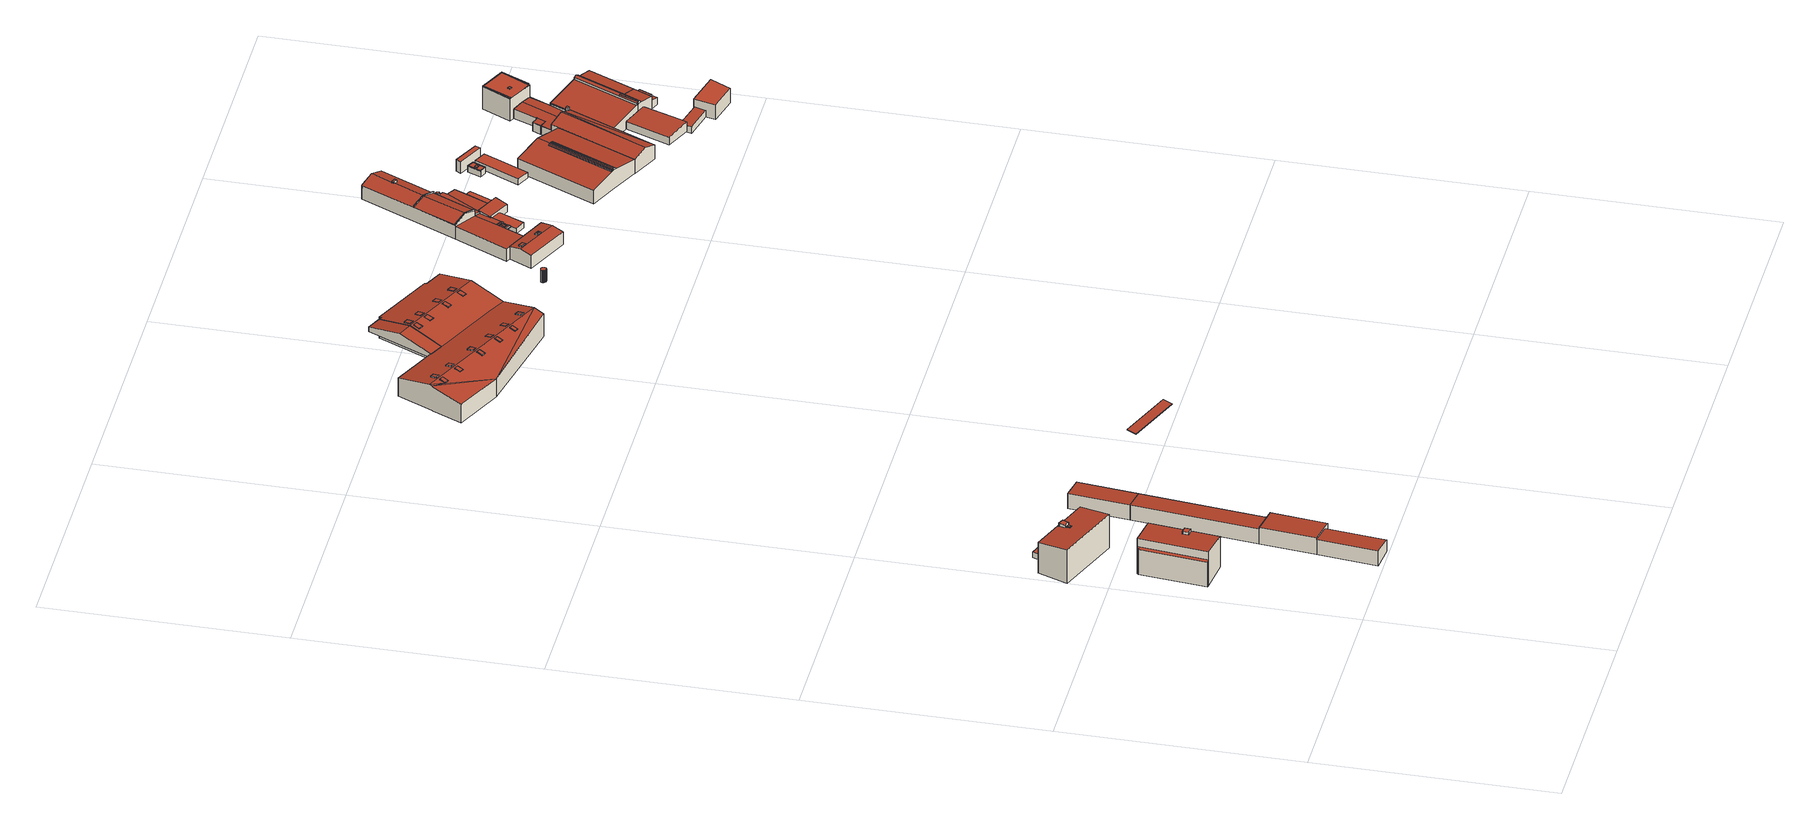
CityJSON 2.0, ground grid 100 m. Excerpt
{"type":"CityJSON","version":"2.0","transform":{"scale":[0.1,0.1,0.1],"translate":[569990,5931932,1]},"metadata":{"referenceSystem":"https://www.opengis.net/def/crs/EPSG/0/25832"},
"CityObjects":{
"building1":{"type":"Building","attributes":{"Grundfläche 2D":"427.798019","Grundhöhe NN":"2.061"},"children":["building1-1","building1-2"],"geometry":[{"type":"Solid","lod":"3","boundaries":[[[[0,1,2,3]],[[4,5,6,7,8,9]],[[3,8,10,11,0]],[[1,0,11,12]],[[2,1,12,13]],[[8,3,2,13,14,9]],[[4,9,14,15]],[[5,4,15,16]],[[6,5,16,17]],[[7,6,17,18]],[[8,7,18,10]],[[17,16,15,14,13,12,11,10,18]]]],"semantics":{"surfaces":[{"type":"RoofSurface"},{"type":"WallSurface"},{"type":"GroundSurface"}],"values":[[0,0,1,1,1,1,1,1,1,1,1,2]]}}]},
"building1-1":{"type":"BuildingInstallation","parents":["building1"],"geometry":[{"type":"MultiSurface","lod":"3","boundaries":[[[19,20,21,22]],[[22,21,23,24]],[[22,24,25,19]],[[25,26,20,19]],[[26,23,21,20]]],"semantics":{"surfaces":[{"type":"RoofSurface"},{"type":"WallSurface"}],"values":[0,1,1,1,1]}}]},
"building1-2":{"type":"BuildingInstallation","parents":["building1"],"geometry":[{"type":"MultiSurface","lod":"3","boundaries":[[[27,28,29,30]],[[31,32,29,28]],[[32,33,30,29]],[[33,34,27,30]],[[34,31,28,27]],[[31,34,33,32]]],"semantics":{"surfaces":[{"type":"RoofSurface"},{"type":"WallSurface"},{"type":"OuterCeilingSurface"}],"values":[0,1,1,1,1,2]}}]},
"building2":{"type":"Building","attributes":{"Grundfläche 2D":"387.963519","Grundhöhe NN":"2.011"},"children":["building2-1","building2-2"],"geometry":[{"type":"Solid","lod":"3","boundaries":[[[[35,36,37,38]],[[35,38,39,40]],[[36,35,40,41]],[[37,36,41,42]],[[38,37,42,39]],[[40,39,42,41]]]],"semantics":{"surfaces":[{"type":"RoofSurface"},{"type":"WallSurface"},{"type":"GroundSurface"}],"values":[[0,1,1,1,1,2]]}}]},
"building2-1":{"type":"BuildingInstallation","parents":["building2"],"geometry":[{"type":"MultiSurface","lod":"3","boundaries":[[[43,44,45,46,47]],[[43,47,48,49]],[[44,43,49,50]],[[50,51,45,44]],[[51,52,48,47,46,45]]],"semantics":{"surfaces":[{"type":"RoofSurface"},{"type":"WallSurface"}],"values":[0,1,1,1,1]}}]},
"building2-2":{"type":"BuildingInstallation","parents":["building2"],"geometry":[{"type":"MultiSurface","lod":"3","boundaries":[[[53,54,55,56]],[[54,57,58,55]],[[59,53,56,60]],[[57,59,60,58]],[[57,54,53,59]],[[56,55,61,62]],[[60,56,62,63]],[[58,60,63,64]],[[55,58,64,61]]],"semantics":{"surfaces":[{"type":"RoofSurface"},{"type":"WallSurface"}],"values":[0,0,0,0,0,1,1,1,1]}}]},
"building3":{"type":"Building","attributes":{"Grundfläche 2D":"42.479995","Grundhöhe NN":"1.958"},"geometry":[{"type":"Solid","lod":"3","boundaries":[[[[65,66,67,68]],[[69,70,68,67]],[[70,71,65,68]],[[71,72,66,65]],[[72,69,67,66]],[[72,71,70,69]]]],"semantics":{"surfaces":[{"type":"RoofSurface"},{"type":"WallSurface"},{"type":"GroundSurface"}],"values":[[0,1,1,1,1,2]]}}]},
"building4":{"type":"Building","attributes":{"Grundfläche 2D":"4.697096","Grundhöhe NN":"2.108"},"geometry":[{"type":"Solid","lod":"3","boundaries":[[[[73,74,75,76]],[[77,74,73,78]],[[76,75,79,80]],[[81,78,73,76,80,82]],[[77,78,81,83]],[[79,75,74,77,83]],[[82,80,79,83,81]]]],"semantics":{"surfaces":[{"type":"RoofSurface"},{"type":"WallSurface"},{"type":"GroundSurface"}],"values":[[0,0,1,1,1,1,2]]}}]},
"building5":{"type":"Building","attributes":{"Grundfläche 2D":"1.271509","Grundhöhe NN":"2.105"},"geometry":[{"type":"Solid","lod":"3","boundaries":[[[[84,85,86,87]],[[88,84,87,89]],[[90,88,89,91]],[[92,91,93]],[[90,91,92]],[[94,95,93,91,89,87,86,96,97]],[[92,93,95,98]],[[99,100,85,84,88,90,92,98,101]],[[86,85,100,96]],[[101,98,95,94,97,96,100,99]]]],"semantics":{"surfaces":[{"type":"RoofSurface"},{"type":"WallSurface"},{"type":"GroundSurface"}],"values":[[0,0,0,0,0,1,1,1,1,2]]}}]},
"building6":{"type":"Building","attributes":{"Grundfläche 2D":"43.449686","Grundhöhe NN":"1.939"},"geometry":[{"type":"Solid","lod":"3","boundaries":[[[[102,103,104,105]],[[106,107,105,104]],[[107,108,102,105]],[[108,109,103,102]],[[109,106,104,103]],[[109,108,107,106]]]],"semantics":{"surfaces":[{"type":"RoofSurface"},{"type":"WallSurface"},{"type":"GroundSurface"}],"values":[[0,1,1,1,1,2]]}}]},
"building7":{"type":"Building","attributes":{"Grundfläche 2D":"4.556927","Grundhöhe NN":"1.975"},"geometry":[{"type":"Solid","lod":"3","boundaries":[[[[110,111,112,113]],[[114,110,113,115]],[[115,113,112,116,117]],[[114,115,117,118]],[[119,111,110,114,118,120]],[[112,111,119,116]],[[118,117,116,119,120]]]],"semantics":{"surfaces":[{"type":"RoofSurface"},{"type":"WallSurface"},{"type":"GroundSurface"}],"values":[[0,0,1,1,1,1,2]]}}]},
"building8":{"type":"Building","attributes":{"Grundfläche 2D":"1134.747623","Grundhöhe NN":"2.013"},"geometry":[{"type":"Solid","lod":"3","boundaries":[[[[121,122,123,124]],[[125,126,127,128]],[[129,130,131,132]],[[133,122,121,127,126,134]],[[123,122,133,135]],[[129,124,123,135,136,130]],[[121,124,129,137,138,127]],[[128,127,138,139]],[[125,128,139,140]],[[126,125,140,134]],[[132,131,141,142]],[[129,132,142,137]],[[131,130,136,141]],[[137,142,141,136,135,133,134,140,139,138]]]],"semantics":{"surfaces":[{"type":"RoofSurface"},{"type":"WallSurface"},{"type":"GroundSurface"}],"values":[[0,0,0,1,1,1,1,1,1,1,1,1,1,2]]}}]},
"building9":{"type":"Building","attributes":{"Grundfläche 2D":"264.968715","Grundhöhe NN":"2.014"},"geometry":[{"type":"Solid","lod":"3","boundaries":[[[[132,131,143,144]],[[131,132,142,141]],[[143,131,141,145]],[[144,143,145,146]],[[132,144,146,142]],[[141,142,146,145]]]],"semantics":{"surfaces":[{"type":"RoofSurface"},{"type":"WallSurface"},{"type":"GroundSurface"}],"values":[[0,1,1,1,1,2]]}}]},
"building10":{"type":"Building","attributes":{"Grundfläche 2D":"106.942324","Grundhöhe NN":"6.684"},"geometry":[{"type":"Solid","lod":"3","boundaries":[[[[147,148,149,150]],[[151,152,150,149]],[[152,153,147,150]],[[153,154,148,147]],[[154,151,149,148]],[[154,153,152,151]]]],"semantics":{"surfaces":[{"type":"RoofSurface"},{"type":"WallSurface"},{"type":"GroundSurface"}],"values":[[0,1,1,1,1,2]]}}]},
"building11":{"type":"Building","attributes":{"Grundfläche 2D":"2975.779134","Grundhöhe NN":"4.356"},"children":["building11-1","building11-2","building11-3","building11-4","building11-5","building11-6","building11-7","building11-8","building11-9","building11-10","building11-11","building11-12","building11-13","building11-14","building11-15","building11-16","building11-17","building11-18","building11-19"],"geometry":[{"type":"Solid","lod":"3","boundaries":[[[[155,156,157,158,159,160,161]],[[155,162,163,164,165,166,167,156]],[[168,161,160,159,158,169,170,171]],[[171,172,173]],[[172,174,175]],[[172,175,173]],[[173,175,174,168,171]],[[172,176,177,174]],[[178,168,174]],[[179,157,156,167,180]],[[157,179,181,158]],[[162,155,161,182,183]],[[163,162,183,184]],[[164,163,184,185]],[[165,164,185,186]],[[166,165,186,187]],[[167,166,187,180]],[[158,181,188,169]],[[170,169,188,189]],[[190,191,177,176,172,171,170,189,192]],[[174,177,191,193]],[[178,174,193,194]],[[182,161,168,178,194]],[[194,193,191,190,192,189,188,181,179,180,187,186,185,184,183,182]]]],"semantics":{"surfaces":[{"type":"RoofSurface"},{"type":"WallSurface"},{"type":"GroundSurface"}],"values":[[0,0,0,0,0,0,0,0,0,1,1,1,1,1,1,1,1,1,1,1,1,1,1,2]]}}]},
"building11-1":{"type":"BuildingInstallation","parents":["building11"],"geometry":[{"type":"MultiSurface","lod":"3","boundaries":[[[195,196,197,198]],[[198,197,199,200]],[[195,198,200,201]],[[201,202,196,195]],[[202,199,197,196]]],"semantics":{"surfaces":[{"type":"RoofSurface"},{"type":"WallSurface"}],"values":[0,1,1,1,1]}}]},
"building11-2":{"type":"BuildingInstallation","parents":["building11"],"geometry":[{"type":"MultiSurface","lod":"3","boundaries":[[[203,204,205,206]],[[206,205,207,208]],[[208,209,203,206]],[[209,210,204,203]],[[205,204,210,207]]],"semantics":{"surfaces":[{"type":"RoofSurface"},{"type":"WallSurface"}],"values":[0,1,1,1,1]}}]},
"building11-3":{"type":"BuildingInstallation","parents":["building11"],"geometry":[{"type":"MultiSurface","lod":"3","boundaries":[[[211,212,213,214]],[[214,213,215,216]],[[211,214,216,217]],[[212,211,217,218]],[[213,212,218,215]]],"semantics":{"surfaces":[{"type":"RoofSurface"},{"type":"WallSurface"}],"values":[0,1,1,1,1]}}]},
"building11-4":{"type":"BuildingInstallation","parents":["building11"],"geometry":[{"type":"MultiSurface","lod":"3","boundaries":[[[219,220,221,222]],[[222,221,223,224]],[[219,222,224,225]],[[220,219,225,226]],[[221,220,226,223]]],"semantics":{"surfaces":[{"type":"RoofSurface"},{"type":"WallSurface"}],"values":[0,1,1,1,1]}}]},
"building11-5":{"type":"BuildingInstallation","parents":["building11"],"geometry":[{"type":"MultiSurface","lod":"3","boundaries":[[[227,228,229,230]],[[230,229,231,232]],[[227,230,232,233]],[[228,227,233,234]],[[229,228,234,231]]],"semantics":{"surfaces":[{"type":"RoofSurface"},{"type":"WallSurface"}],"values":[0,1,1,1,1]}}]},
"building11-6":{"type":"BuildingInstallation","parents":["building11"],"geometry":[{"type":"MultiSurface","lod":"3","boundaries":[[[235,236,237,238]],[[238,237,239,240]],[[235,238,240,241]],[[236,235,241,242]],[[237,236,242,239]]],"semantics":{"surfaces":[{"type":"RoofSurface"},{"type":"WallSurface"}],"values":[0,1,1,1,1]}}]},
"building11-7":{"type":"BuildingInstallation","parents":["building11"],"geometry":[{"type":"MultiSurface","lod":"3","boundaries":[[[243,244,245,246]],[[246,245,247,248]],[[243,246,248,249]],[[244,243,249,250]],[[245,244,250,247]]],"semantics":{"surfaces":[{"type":"RoofSurface"},{"type":"WallSurface"}],"values":[0,1,1,1,1]}}]},
"building11-8":{"type":"BuildingInstallation","parents":["building11"],"geometry":[{"type":"MultiSurface","lod":"3","boundaries":[[[251,252,253,254]],[[254,253,255,256]],[[251,254,256,257]],[[252,251,257,258]],[[253,252,258,255]]],"semantics":{"surfaces":[{"type":"RoofSurface"},{"type":"WallSurface"}],"values":[0,1,1,1,1]}}]},
"building11-9":{"type":"BuildingInstallation","parents":["building11"],"geometry":[{"type":"MultiSurface","lod":"3","boundaries":[[[259,260,261,262]],[[262,261,263,264]],[[259,262,264,265]],[[260,259,265,266]],[[261,260,266,263]]],"semantics":{"surfaces":[{"type":"RoofSurface"},{"type":"WallSurface"}],"values":[0,1,1,1,1]}}]},
"building11-10":{"type":"BuildingInstallation","parents":["building11"],"geometry":[{"type":"MultiSurface","lod":"3","boundaries":[[[267,268,269,270,271,272]],[[272,271,270,273,173,274]],[[275,268,267,272,274,175]],[[275,276,269,268]],[[276,273,270,269]]],"semantics":{"surfaces":[{"type":"RoofSurface"},{"type":"WallSurface"}],"values":[0,1,1,1,1]}}]},
"building11-11":{"type":"BuildingInstallation","parents":["building11"],"geometry":[{"type":"MultiSurface","lod":"3","boundaries":[[[277,278,279,280]],[[280,279,281,282]],[[277,280,282,283]],[[278,277,283,284]],[[279,278,284,281]]],"semantics":{"surfaces":[{"type":"RoofSurface"},{"type":"WallSurface"}],"values":[0,1,1,1,1]}}]},
"building11-12":{"type":"BuildingInstallation","parents":["building11"],"geometry":[{"type":"MultiSurface","lod":"3","boundaries":[[[285,286,287,288]],[[288,287,289,290]],[[285,288,290,291]],[[286,285,291,292]],[[287,286,292,289]]],"semantics":{"surfaces":[{"type":"RoofSurface"},{"type":"WallSurface"}],"values":[0,1,1,1,1]}}]},
"building11-13":{"type":"BuildingInstallation","parents":["building11"],"geometry":[{"type":"MultiSurface","lod":"3","boundaries":[[[293,294,295,296]],[[296,295,297,298]],[[293,296,298,299]],[[294,293,299,300]],[[295,294,300,297]]],"semantics":{"surfaces":[{"type":"RoofSurface"},{"type":"WallSurface"}],"values":[0,1,1,1,1]}}]},
"building11-14":{"type":"BuildingInstallation","parents":["building11"],"geometry":[{"type":"MultiSurface","lod":"3","boundaries":[[[301,302,303,304]],[[304,303,305,306]],[[301,304,306,307]],[[302,301,307,308]],[[303,302,308,305]]],"semantics":{"surfaces":[{"type":"RoofSurface"},{"type":"WallSurface"}],"values":[0,1,1,1,1]}}]},
"building11-15":{"type":"BuildingInstallation","parents":["building11"],"geometry":[{"type":"MultiSurface","lod":"3","boundaries":[[[309,310,311,312]],[[312,311,313,314]],[[309,312,314,315]],[[310,309,315,316]],[[311,310,316,313]]],"semantics":{"surfaces":[{"type":"RoofSurface"},{"type":"WallSurface"}],"values":[0,1,1,1,1]}}]},
"building11-16":{"type":"BuildingInstallation","parents":["building11"],"geometry":[{"type":"MultiSurface","lod":"3","boundaries":[[[317,318,319,320]],[[320,319,321,322]],[[317,320,322,323]],[[318,317,323,324]],[[319,318,324,321]]],"semantics":{"surfaces":[{"type":"RoofSurface"},{"type":"WallSurface"}],"values":[0,1,1,1,1]}}]},
"building11-17":{"type":"BuildingInstallation","parents":["building11"],"geometry":[{"type":"MultiSurface","lod":"3","boundaries":[[[325,326,327,328]],[[328,327,329,330]],[[330,331,325,328]],[[326,325,331,332]],[[332,329,327,326]]],"semantics":{"surfaces":[{"type":"RoofSurface"},{"type":"WallSurface"}],"values":[0,1,1,1,1]}}]},
"building11-18":{"type":"BuildingInstallation","parents":["building11"],"geometry":[{"type":"MultiSurface","lod":"3","boundaries":[[[333,334,335,336]],[[336,335,337,338]],[[333,336,338,339]],[[334,333,339,340]],[[335,334,340,337]]],"semantics":{"surfaces":[{"type":"RoofSurface"},{"type":"WallSurface"}],"values":[0,1,1,1,1]}}]},
"building11-19":{"type":"BuildingInstallation","parents":["building11"],"geometry":[{"type":"MultiSurface","lod":"3","boundaries":[[[341,342,343,344]],[[344,343,345,346]],[[341,344,346,347]],[[342,341,347,348]],[[343,342,348,345]]],"semantics":{"surfaces":[{"type":"RoofSurface"},{"type":"WallSurface"}],"values":[0,1,1,1,1]}}]},
"building12":{"type":"Building","attributes":{"Grundfläche 2D":"198.353467","Grundhöhe NN":"11.145"},"geometry":[{"type":"Solid","lod":"3","boundaries":[[[[349,156,167,350]],[[349,158,157,156]],[[351,158,349,350,352]],[[157,158,351,353]],[[167,156,157,353,354]],[[350,167,354,352]],[[351,352,354,353]]]],"semantics":{"surfaces":[{"type":"RoofSurface"},{"type":"WallSurface"},{"type":"GroundSurface"}],"values":[[0,0,1,1,1,1,2]]}}]},
"building13":{"type":"Building","attributes":{"Grundfläche 2D":"3.997183","Grundhöhe NN":"5.499"},"geometry":[{"type":"Solid","lod":"3","boundaries":[[[[355,356,357,358,359,360,361,362,363,364,365,366,367,368,369,370,371,372,373,374]],[[375,376,365,364]],[[377,375,364,363]],[[378,377,363,362]],[[376,379,366,365]],[[379,380,367,366]],[[380,381,368,367]],[[381,382,369,368]],[[382,383,370,369]],[[383,384,371,370]],[[384,385,372,371]],[[385,386,373,372]],[[386,387,374,373]],[[387,388,355,374]],[[388,389,356,355]],[[389,390,357,356]],[[390,391,358,357]],[[391,392,359,358]],[[392,393,360,359]],[[393,394,361,360]],[[394,378,362,361]],[[385,384,383,382,381,380,379,376,375,377,378,394,393,392,391,390,389,388,387,386]]]],"semantics":{"surfaces":[{"type":"RoofSurface"},{"type":"WallSurface"},{"type":"GroundSurface"}],"values":[[0,1,1,1,1,1,1,1,1,1,1,1,1,1,1,1,1,1,1,1,1,2]]}}]},
"building14":{"type":"Building","attributes":{"Grundfläche 2D":"1158.799248","Grundhöhe NN":"5.622"},"children":["building14-1","building14-2","building14-3","building14-4","building14-5","building14-6","building14-7","building14-8","building14-9"],"geometry":[{"type":"Solid","lod":"3","boundaries":[[[[395,396,397,398]],[[399,400,401,402,403,404,405,406,407,408,409,410,411]],[[412,413,410,409,408,407,406,405,404,414,415]],[[416,413,412]],[[417,418,419,420,421,422,423]],[[422,424,425,418,417,423]],[[426,427,428,429,430,431]],[[432,433,434,435]],[[436,437,438,439,440,441,442,443]],[[397,396,444,445]],[[398,397,445,446]],[[447,448,449,403,402,401,400,399,411,428,442,441,450]],[[432,451,452,453,415,414,404,403,449,454,433]],[[412,415,453,455,430,416]],[[411,410,413,416,430,429,428]],[[456,457,458,426,431]],[[428,427,426,458,459,460,444,396,395,443,442]],[[431,430,455,456]],[[434,433,454,461]],[[435,434,461,462]],[[432,435,462,451]],[[441,440,463,450]],[[443,395,398,436]],[[446,460,459,464]],[[436,398,446,464,465,437]],[[438,437,465,466]],[[439,438,466,467]],[[440,439,467,463]],[[422,421,457,468,424]],[[425,424,468,469]],[[419,418,425,469,470]],[[420,419,470,457,421]],[[460,446,445,444]],[[457,456,455,453,452,451,462,461,454,449,448,447,450,463,467,466,465,464,459,458]],[[468,457,470,469]]]],"semantics":{"surfaces":[{"type":"RoofSurface"},{"type":"WallSurface"},{"type":"GroundSurface"}],"values":[[0,0,0,0,0,0,0,0,0,1,1,1,1,1,1,1,1,1,1,1,1,1,1,1,1,1,1,1,1,1,1,1,2,2,2]]}}]},
"building14-1":{"type":"BuildingInstallation","parents":["building14"],"geometry":[{"type":"MultiSurface","lod":"3","boundaries":[[[471,472,473,474]],[[474,473,475,476]],[[471,474,476,477]],[[477,478,472,471]],[[478,475,473,472]]],"semantics":{"surfaces":[{"type":"RoofSurface"},{"type":"WallSurface"}],"values":[0,1,1,1,1]}}]},
"building14-2":{"type":"BuildingInstallation","parents":["building14"],"geometry":[{"type":"MultiSurface","lod":"3","boundaries":[[[479,480,481,482]],[[479,482,483,484]],[[480,479,484,485]],[[481,480,485,486]],[[486,483,482,481]]],"semantics":{"surfaces":[{"type":"RoofSurface"},{"type":"WallSurface"}],"values":[0,1,1,1,1]}}]},
"building14-3":{"type":"BuildingInstallation","parents":["building14"],"geometry":[{"type":"MultiSurface","lod":"3","boundaries":[[[487,488,489,490]],[[491,492,490,489]],[[487,490,492,493]],[[493,494,488,487]],[[489,488,494,491]]],"semantics":{"surfaces":[{"type":"RoofSurface"},{"type":"WallSurface"}],"values":[0,1,1,1,1]}}]},
"building14-4":{"type":"BuildingInstallation","parents":["building14"],"geometry":[{"type":"MultiSurface","lod":"3","boundaries":[[[495,496,497,498]],[[498,497,499,500]],[[500,501,495,498]],[[496,495,501,502]],[[502,499,497,496]]],"semantics":{"surfaces":[{"type":"RoofSurface"},{"type":"WallSurface"}],"values":[0,1,1,1,1]}}]},
"building14-5":{"type":"BuildingInstallation","parents":["building14"],"geometry":[{"type":"MultiSurface","lod":"3","boundaries":[[[503,504,505,506]],[[507,503,506,508]],[[506,505,399,409,509,508]],[[509,413,507,508]],[[413,410,411,504,503,507]],[[505,504,411,399]]],"semantics":{"surfaces":[{"type":"RoofSurface"},{"type":"WallSurface"}],"values":[0,0,1,1,1,1]}}]},
"building14-6":{"type":"BuildingInstallation","parents":["building14"],"geometry":[{"type":"MultiSurface","lod":"3","boundaries":[[[510,511,512,513]],[[514,515,510,513,516]],[[407,517,516,513,512,402,518]],[[514,516,517,519]],[[520,401,511,510,515,514,519,408]],[[512,511,401,402]]],"semantics":{"surfaces":[{"type":"RoofSurface"},{"type":"WallSurface"}],"values":[0,0,1,1,1,1]}}]},
"building14-7":{"type":"BuildingInstallation","parents":["building14"],"geometry":[{"type":"MultiSurface","lod":"3","boundaries":[[[521,522,523,524,525,526]],[[524,523,522,527,528,529]],[[524,529,406,530,525]],[[530,531,526,525]],[[527,522,521,526,531,405]]],"semantics":{"surfaces":[{"type":"RoofSurface"},{"type":"WallSurface"}],"values":[0,1,1,1,1]}}]},
"building14-8":{"type":"BuildingInstallation","parents":["building14"],"geometry":[{"type":"MultiSurface","lod":"3","boundaries":[[[532,533,534]],[[534,533,535]],[[536,533,532]],[[537,538,536]],[[538,533,536]],[[539,540,538,537]],[[541,535,538,540]],[[535,533,538]],[[542,543,532,534]],[[543,544,545,537,536,532]],[[545,546,547,540,539,537]],[[547,548,542,534,535,541,540]]],"semantics":{"surfaces":[{"type":"RoofSurface"},{"type":"WallSurface"}],"values":[0,0,0,0,0,0,0,0,1,1,1,1]}}]},
"building14-9":{"type":"BuildingInstallation","parents":["building14"],"geometry":[{"type":"MultiSurface","lod":"3","boundaries":[[[549,550,551,552]],[[552,551,553,554]],[[549,552,554,555]],[[550,549,555,556]],[[551,550,556,553]]],"semantics":{"surfaces":[{"type":"RoofSurface"},{"type":"WallSurface"}],"values":[0,1,1,1,1]}}]},
"building15":{"type":"Building","attributes":{"Grundfläche 2D":"342.750837","Grundhöhe NN":"5.714"},"children":["building15-1"],"geometry":[{"type":"MultiSurface","lod":"3","boundaries":[[[557,558,559,560,561,562,563,564],[565,566,567,568,569,570,571,572]],[[557,573,558]],[[574,563,562,575,576]],[[577,573,557]],[[578,579,580,581]],[[582,583,584,585,586,587]],[[588,589,590,591]],[[578,581,592,593]],[[579,578,593,594]],[[580,579,594,595]],[[596,582,587,586,562,561,597]],[[598,588,591,599,600,584,583,582,596,601]],[[585,584,600,602]],[[581,580,595,603,575,562,586,585,602,592]],[[559,558,604,605]],[[573,577,606,607]],[[560,559,605,608]],[[561,560,608,597]],[[575,603,609,574,576]],[[563,574,609,610]],[[564,563,610,611]],[[557,564,611,612]],[[577,557,612,606]],[[558,573,607,604]],[[589,588,598,613]],[[590,589,613,614]],[[591,590,614,599]],[[572,571,615,616,565]],[[600,599,614,613,598,601,596,597,608,605,604,607,606,612,611,610,609,603,595,594,593,592,602]],[[616,615,617,618,619]]],"semantics":{"surfaces":[{"type":"RoofSurface"},{"type":"WallSurface"},{"type":"GroundSurface"},{"type":"OuterCeilingSurface"}],"values":[0,0,0,0,0,0,0,1,1,1,1,1,1,1,1,1,1,1,1,1,1,1,1,1,1,1,1,1,2,3]}}]},
"building15-1":{"type":"BuildingInstallation","parents":["building15"],"geometry":[{"type":"MultiSurface","lod":"3","boundaries":[[[620,621,622,623,624,625,626,627,628]],[[570,620,628,615,571]],[[570,569,621,620]],[[622,621,569,568]],[[623,622,568,567]],[[566,565,616,624,623,567]],[[616,619,618,626,625,624]],[[618,617,627,626]],[[617,615,628,627]]],"semantics":{"surfaces":[{"type":"RoofSurface"},{"type":"WallSurface"}],"values":[0,1,1,1,1,1,1,1,1]}}]},
"building16":{"type":"Building","attributes":{"Grundfläche 2D":"954.071472","Grundhöhe NN":"6.005"},"geometry":[{"type":"Solid","lod":"3","boundaries":[[[[629,630,631,632]],[[633,629,632,634]],[[635,633,634,636]],[[637,635,636,638]],[[639,637,638,640]],[[641,639,640,642]],[[643,644,645,646,647,648,649,650,651,652,653,654]],[[655,656,657,658,651,650,659,660,661,645,644,643]],[[638,636,634,632,631,647,646,645,661,642,640]],[[641,642,661,660]],[[641,660,659,650,649,648,630,629,633,635,637,639]],[[631,630,648,647]],[[652,651,658,662,663]],[[653,652,663,664]],[[665,657,656,655,643,654,653,664,666]],[[658,657,665,662]],[[664,663,662,665,666]]]],"semantics":{"surfaces":[{"type":"RoofSurface"},{"type":"WallSurface"},{"type":"GroundSurface"}],"values":[[0,0,0,0,0,0,0,0,1,1,1,1,1,1,1,1,2]]}}]},
"building17":{"type":"Building","attributes":{"Grundfläche 2D":"121.388617","Grundhöhe NN":"5.740"},"geometry":[{"type":"Solid","lod":"3","boundaries":[[[[667,668,669,670]],[[671,672,670,669]],[[672,673,667,670]],[[673,674,668,667]],[[674,671,669,668]],[[674,673,672,671]]]],"semantics":{"surfaces":[{"type":"RoofSurface"},{"type":"WallSurface"},{"type":"GroundSurface"}],"values":[[0,1,1,1,1,2]]}}]},
"building18":{"type":"Building","attributes":{"Grundfläche 2D":"19.141874","Grundhöhe NN":"5.734"},"children":["building18-1","building18-2","building18-3"],"geometry":[{"type":"Solid","lod":"3","boundaries":[[[[675,676,677,678]],[[679,680,678,677]],[[680,681,675,678]],[[681,682,676,675]],[[682,679,677,676]],[[682,681,680,679]]]],"semantics":{"surfaces":[{"type":"RoofSurface"},{"type":"WallSurface"},{"type":"GroundSurface"}],"values":[[0,1,1,1,1,2]]}}]},
"building18-1":{"type":"BuildingInstallation","parents":["building18"],"geometry":[{"type":"MultiSurface","lod":"3","boundaries":[[[683,684,685,686,687,688]],[[689,690,687,686]],[[688,687,690,691]],[[677,678,684,683]],[[678,675,685,684]]],"semantics":{"surfaces":[{"type":"RoofSurface"},{"type":"WallSurface"}],"values":[0,1,1,1,1]}}]},
"building18-2":{"type":"BuildingInstallation","parents":["building18"],"geometry":[{"type":"MultiSurface","lod":"3","boundaries":[[[692,686,685,693,683,688]],[[691,694,692,688]],[[686,692,694,689]],[[675,676,693,685]],[[676,677,683,693]]],"semantics":{"surfaces":[{"type":"RoofSurface"},{"type":"WallSurface"}],"values":[0,1,1,1,1]}}]},
"building18-3":{"type":"BuildingInstallation","parents":["building18"],"geometry":[{"type":"MultiSurface","lod":"3","boundaries":[[[695,696,697,698]],[[699,700,698,697]],[[695,698,700,701]],[[701,702,696,695]],[[697,696,702,699]]],"semantics":{"surfaces":[{"type":"RoofSurface"},{"type":"WallSurface"}],"values":[0,1,1,1,1]}}]},
"building19":{"type":"Building","attributes":{"Grundfläche 2D":"28.329856","Grundhöhe NN":"5.705"},"geometry":[{"type":"Solid","lod":"3","boundaries":[[[[703,704,705,706]],[[704,703,707,708]],[[705,704,708,709]],[[706,705,709,710]],[[703,706,710,707]],[[708,707,710,709]]]],"semantics":{"surfaces":[{"type":"RoofSurface"},{"type":"WallSurface"},{"type":"GroundSurface"}],"values":[[0,1,1,1,1,2]]}}]},
"building20":{"type":"Building","attributes":{"Grundfläche 2D":"715.354201","Grundhöhe NN":"5.812"},"children":["building20-1"],"geometry":[{"type":"Solid","lod":"3","boundaries":[[[[711,712,713,714,715,716,717,718,719]],[[720,718,717]],[[711,719,721,722,723,724,725,726]],[[725,727,728,726]],[[729,730,731,732]],[[733,729,734]],[[730,729,733]],[[735,736,733,734,737,738]],[[720,717,716,739,740]],[[718,720,740,741]],[[723,722,742,743]],[[744,725,724,723,743,745]],[[727,725,744,746]],[[728,727,746,747]],[[712,711,726,728,747,748]],[[713,712,748,749]],[[714,713,749,750]],[[739,716,715,714,750]],[[731,718,741,751,732]],[[734,729,732,751,752]],[[738,737,734,752,742,722,721]],[[731,730,733,736,735,738,721,719,718]],[[742,752,751,741,740,739,750,749,748,747,746,744,745,743]]]],"semantics":{"surfaces":[{"type":"RoofSurface"},{"type":"WallSurface"},{"type":"GroundSurface"}],"values":[[0,0,0,0,0,0,0,0,1,1,1,1,1,1,1,1,1,1,1,1,1,1,2]]}}]},
"building20-1":{"type":"BuildingInstallation","parents":["building20"],"geometry":[{"type":"MultiSurface","lod":"3","boundaries":[[[753,754,755,756]],[[757,758,756,755]],[[753,756,758,759]],[[759,760,754,753]],[[755,754,760,757]]],"semantics":{"surfaces":[{"type":"RoofSurface"},{"type":"WallSurface"}],"values":[0,1,1,1,1]}}]},
"building21":{"type":"Building","attributes":{"Grundfläche 2D":"13.152835","Grundhöhe NN":"5.803"},"geometry":[{"type":"Solid","lod":"3","boundaries":[[[[713,761,762,717,716,715,714]],[[717,762,720]],[[714,715,716,739,750]],[[713,714,750,749]],[[761,713,749,763]],[[762,761,763,764]],[[720,762,764,740]],[[716,717,720,740,739]],[[763,749,750,739,740,764]]]],"semantics":{"surfaces":[{"type":"RoofSurface"},{"type":"WallSurface"},{"type":"GroundSurface"}],"values":[[0,0,1,1,1,1,1,1,2]]}}]},
"building22":{"type":"Building","attributes":{"Grundfläche 2D":"331.957664","Grundhöhe NN":"5.961"},"geometry":[{"type":"Solid","lod":"3","boundaries":[[[[765,766,767,768,769]],[[770,766,765,771]],[[772,773,774,775,776]],[[777,778,779,780,781]],[[782,783,784,785]],[[786,787,788,789,790,791,792]],[[793,794,769,768,767]],[[794,795,772,771,765,769]],[[772,776,770,771]],[[776,796,793,767,766,770]],[[778,783,782,779]],[[779,782,797,798,780]],[[781,780,798,799]],[[777,781,799,800]],[[784,783,778,777,774,773,801,802]],[[793,796,776,775,774,777,800,803,804]],[[793,804,805,790,794]],[[801,773,772,795,794,790,789,806]],[[807,785,784,802]],[[782,785,807,797]],[[786,792,808,809]],[[787,786,809,810]],[[789,788,787,810,806]],[[791,790,805,808,792]],[[798,797,807,802,801,806,810,809,808,805,804,803,800,799]]]],"semantics":{"surfaces":[{"type":"RoofSurface"},{"type":"WallSurface"},{"type":"GroundSurface"}],"values":[[0,0,0,0,0,0,1,1,1,1,1,1,1,1,1,1,1,1,1,1,1,1,1,1,2]]}}]},
"building23":{"type":"Building","attributes":{"Grundfläche 2D":"191.817999","Grundhöhe NN":"5.400"},"geometry":[{"type":"Solid","lod":"3","boundaries":[[[[811,812,813,814]],[[815,816,817,818]],[[813,812,819,820]],[[814,813,820,821]],[[811,814,821,822]],[[816,815,823,824]],[[811,822,825,817,816,824,819,812]],[[818,817,825,826]],[[815,818,826,823]],[[819,824,823,826,825,822,821,820]]]],"semantics":{"surfaces":[{"type":"RoofSurface"},{"type":"WallSurface"},{"type":"GroundSurface"}],"values":[[0,0,1,1,1,1,1,1,1,2]]}}]},
"building24":{"type":"Building","attributes":{"Grundfläche 2D":"685.280778","Grundhöhe NN":"5.873"},"children":["building24-1"],"geometry":[{"type":"Solid","lod":"3","boundaries":[[[[827,769,767,766,828,829]],[[770,830,828,766]],[[831,776,775,774,832,833]],[[834,835,836,837,838,839,840,841]],[[837,842,843,838]],[[793,796,776,770,766,767]],[[776,831,830,770]],[[831,844,834,829,828,830]],[[827,829,834,841]],[[841,794,769,827]],[[793,767,769,794]],[[845,846,774,775,776,796,793,847]],[[848,833,832,774,846,849]],[[850,851,836,835,834,844,831,833,848,852]],[[837,836,851,853]],[[854,842,837,853]],[[843,842,854,855]],[[838,843,855,856]],[[839,838,856,857]],[[794,841,840,839,857,858]],[[793,794,858,847]],[[854,853,851,850,852,848,849,846,845,847,858,857,856,855]]]],"semantics":{"surfaces":[{"type":"RoofSurface"},{"type":"WallSurface"},{"type":"GroundSurface"}],"values":[[0,0,0,0,0,1,1,1,1,1,1,1,1,1,1,1,1,1,1,1,1,2]]}}]},
"building24-1":{"type":"BuildingInstallation","parents":["building24"],"geometry":[{"type":"MultiSurface","lod":"3","boundaries":[[[859,860,861,862]],[[862,861,838,837]],[[859,862,837,842]],[[860,859,842,843]],[[861,860,843,838]]],"semantics":{"surfaces":[{"type":"RoofSurface"},{"type":"WallSurface"}],"values":[0,1,1,1,1]}}]},
"building25":{"type":"Building","attributes":{"Grundfläche 2D":"165.061017","Grundhöhe NN":"5.615"},"children":["building25-1"],"geometry":[{"type":"Solid","lod":"3","boundaries":[[[[863,864,865,866,867,868,869,870]],[[871,872,873,874,875,876,877,878,879,880]],[[881,871,880]],[[882,883,873,872]],[[880,879,865,864]],[[879,878,877,866,865]],[[877,876,867,866]],[[874,868,867,876,875]],[[874,873,869,868]],[[873,884,870,869]],[[884,885,863,870]],[[885,880,864,863]],[[886,881,880,885,887,888]],[[889,883,882,872,871,881,886,890]],[[884,873,883,889,891]],[[885,884,891,887]],[[891,889,890,886,888,887]]]],"semantics":{"surfaces":[{"type":"RoofSurface"},{"type":"WallSurface"},{"type":"GroundSurface"}],"values":[[0,0,0,0,1,1,1,1,1,1,1,1,1,1,1,1,2]]}}]},
"building25-1":{"type":"BuildingInstallation","parents":["building25"],"geometry":[{"type":"MultiSurface","lod":"3","boundaries":[[[892,893,894,895]],[[895,894,896,897]],[[892,895,897,898]],[[898,899,893,892]],[[899,896,894,893]]],"semantics":{"surfaces":[{"type":"RoofSurface"},{"type":"WallSurface"}],"values":[0,1,1,1,1]}}]}
},
"vertices":[
[237,614,152],[268,904,152],[134,918,166],[103,629,166],[126,916,128],[126,909,128],[120,910,126],[91,630,126],[103,629,130],[134,915,130],[103,629,11],[237,614,11],[268,904,11],[134,918,11],[134,915,11],[126,916,11],[126,909,11],[120,910,11],[91,630,11],
[219,758,166],[216,733,166],[242,731,166],[244,755,166],[242,731,152],[244,755,152],[219,758,155],[216,733,155],
[256,732,29],[249,733,29],[245,691,29],[251,690,29],[249,733,27],[245,691,27],[251,690,27],[256,732,27],
[50,1288,151],[2,1164,166],[274,1058,166],[322,1183,151],[322,1183,10],[50,1288,10],[2,1164,10],[274,1058,10],
[197,1225,166],[174,1234,166],[164,1208,166],[181,1202,166],[187,1199,166],[187,1199,154],[197,1225,151],[174,1234,151],[164,1208,154],[181,1202,154],
[169,1200,160],[178,1196,160],[180,1197,159],[168,1202,159],[174,1186,160],[175,1184,159],[165,1190,160],[163,1189,159],[180,1197,155],[168,1202,155],[163,1189,156],[175,1184,157],
[335,821,36],[288,826,36],[279,736,36],[325,731,36],[279,736,10],[325,731,10],[335,821,10],[288,826,10],
[300,829,28],[303,861,28],[293,862,26],[290,830,26],[307,860,23],[304,828,23],[293,862,11],[290,830,11],[304,828,11],[300,829,11],[307,860,11],
[307,872,25],[307,874,25],[295,875,25],[295,873,25],[307,869,26],[294,870,26],[307,866,25],[294,867,25],[306,864,25],[294,865,25],[294,867,11],[294,865,11],[295,875,11],[295,873,11],[306,864,11],[307,872,11],[307,874,11],[307,866,11],
[215,1255,34],[233,1300,34],[148,1332,34],[131,1287,34],[148,1332,9],[131,1287,9],[215,1255,9],[233,1300,9],
[334,857,28],[329,858,23],[326,826,23],[331,826,28],[343,856,26],[340,825,26],[326,826,10],[340,825,10],[343,856,10],[329,858,10],[334,857,10],
[401,270,85],[540,256,64],[564,487,64],[424,501,85],[477,10,64],[504,260,64],[401,270,80],[374,21,80],[424,501,80],[529,490,64],[583,1010,64],[479,1021,80],[540,256,10],[504,260,10],[564,487,10],[529,490,10],[424,501,10],[401,270,10],[374,21,10],[477,10,10],[583,1010,10],[479,1021,10],
[610,1260,64],[505,1271,80],[610,1260,10],[505,1271,10],
[989,1107,59],[1219,1016,59],[1235,1056,63],[1005,1147,63],[1235,1056,61],[1005,1147,61],[989,1107,57],[1219,1016,57],
[1337,3800,152],[984,3963,152],[919,3824,118],[860,3852,118],[860,3851,118],[1191,3698,118],[1272,3660,118],[1399,3936,121],[1323,3971,121],[1327,3980,119],[1064,4102,119],[1059,4091,121],[1047,4097,121],[1209,3524,150],[862,3855,117],[673,3942,117],[609,3803,150],[604,3793,147],[641,3750,143],[746,3573,119],[641,3749,142],[602,3790,146],[545,3666,119],[1190,3482,139],[919,3824,34],[1047,4097,34],[860,3852,34],[1272,3660,34],[1399,3936,34],[1323,3971,34],[1327,3980,34],[1064,4102,34],[1059,4091,34],[862,3855,34],[673,3942,34],[602,3790,34],[545,3666,34],[604,3793,34],[746,3573,34],[1190,3482,34],
[992,3951,152],[980,3925,147],[998,3917,147],[1010,3943,152],[998,3917,144],[1010,3943,150],[992,3951,150],[980,3925,144],
[1010,3992,147],[998,3966,152],[1017,3958,152],[1029,3983,147],[1017,3958,150],[1029,3983,144],[1010,3992,144],[998,3966,150],
[1176,3915,147],[1165,3889,152],[1183,3881,152],[1195,3907,147],[1183,3881,150],[1195,3907,144],[1176,3915,144],[1165,3889,150],
[1263,3875,147],[1251,3849,152],[1270,3841,152],[1282,3867,147],[1270,3841,150],[1282,3867,144],[1263,3875,144],[1251,3849,150],
[1074,3963,147],[1062,3937,152],[1080,3929,152],[1092,3954,147],[1080,3929,150],[1092,3954,144],[1074,3963,144],[1062,3937,150],
[1055,3922,152],[1043,3896,147],[1061,3887,147],[1073,3914,152],[1061,3887,144],[1073,3914,150],[1055,3922,150],[1043,3896,144],
[1245,3834,152],[1233,3808,147],[1250,3800,147],[1262,3826,152],[1250,3800,144],[1262,3826,150],[1245,3834,150],[1233,3808,144],
[1158,3874,152],[1146,3848,147],[1163,3840,147],[1176,3866,152],[1163,3840,144],[1176,3866,150],[1158,3874,150],[1146,3848,144],
[763,3742,152],[774,3765,147],[757,3773,147],[747,3750,152],[757,3773,142],[747,3750,148],[763,3742,148],[774,3765,142],
[641,3749,146],[657,3742,146],[668,3766,152],[651,3773,152],[641,3750,146],[640,3749,146],[651,3773,148],[640,3749,142],[657,3742,143],[668,3766,148],
[870,3643,146],[881,3667,152],[865,3675,152],[854,3651,146],[865,3675,148],[854,3651,143],[870,3643,143],[881,3667,148],
[889,3684,152],[900,3707,147],[883,3715,147],[873,3691,152],[883,3715,142],[873,3691,148],[889,3684,148],[900,3707,142],
[676,3783,152],[686,3806,147],[670,3813,147],[659,3790,152],[670,3813,142],[659,3790,148],[676,3783,148],[686,3806,142],
[973,3596,145],[984,3620,151],[968,3627,151],[957,3603,145],[968,3627,148],[957,3603,143],[973,3596,143],[984,3620,148],
[1078,3596,151],[1089,3620,145],[1073,3627,145],[1062,3604,151],[1073,3627,142],[1062,3604,148],[1078,3596,148],[1089,3620,142],
[992,3636,151],[1003,3659,145],[987,3667,145],[976,3644,151],[987,3667,142],[976,3644,148],[992,3636,148],[1003,3659,142],
[1165,3556,151],[1176,3579,145],[1160,3587,145],[1149,3564,151],[1160,3587,142],[1149,3564,148],[1165,3556,148],[1176,3579,142],
[743,3702,146],[754,3726,152],[738,3733,152],[727,3709,146],[738,3733,148],[727,3709,143],[743,3702,143],[754,3726,148],
[1060,3555,145],[1071,3579,151],[1054,3587,151],[1043,3563,145],[1054,3587,148],[1043,3563,143],[1060,3555,143],[1071,3579,148],
[924,3991,152],[986,4125,121],[860,3852,101],[986,4125,101],[919,3824,101],[1047,4097,101],
[1550,3550,101],[1553,3552,101],[1555,3555,101],[1556,3558,101],[1557,3562,101],[1556,3565,101],[1554,3568,101],[1551,3570,101],[1548,3571,101],[1544,3572,101],[1541,3571,101],[1538,3569,101],[1535,3566,101],[1534,3562,101],[1534,3559,101],[1535,3556,101],[1537,3553,101],[1540,3550,101],[1543,3549,101],[1547,3549,101],[1544,3572,45],[1541,3571,45],[1548,3571,45],[1551,3570,45],[1538,3569,45],[1535,3566,45],[1534,3562,45],[1534,3559,45],[1535,3556,45],[1537,3553,45],[1540,3550,45],[1543,3549,45],[1547,3549,45],[1550,3550,45],[1553,3552,45],[1555,3555,45],[1556,3558,45],[1557,3562,45],[1556,3565,45],[1554,3568,45],
[1827,3812,77],[1805,3765,77],[1837,3750,77],[1859,3798,77],[1868,3903,110],[1950,4081,110],[1951,4081,110],[1952,4084,110],[2057,4310,110],[2000,4336,131],[1958,4245,131],[1954,4237,131],[1896,4110,131],[1894,4107,131],[1812,3929,131],[1810,3926,131],[1866,3900,110],[1837,4134,110],[1755,3952,110],[1949,4360,112],[1944,4362,110],[1752,3953,110],[1766,3615,115],[1825,3588,115],[1848,3636,105],[1763,3674,105],[1663,3719,105],[1642,3672,115],[1676,3657,115],[1620,3624,105],[1804,3540,105],[1764,3675,87],[1820,3797,87],[1866,3900,87],[1755,3952,104],[1752,3953,104],[1646,3727,104],[1999,4337,78],[2052,4312,78],[2058,4325,73],[2005,4350,73],[1859,3798,78],[1862,3796,77],[1882,3839,77],[1877,3841,78],[1899,3888,78],[1868,3903,83],[1866,3900,83],[1827,3812,83],[1805,3765,75],[1837,3750,75],[1859,3798,75],[1950,4081,46],[1951,4081,46],[2057,4310,46],[1868,3903,46],[1999,4337,46],[1949,4360,46],[1944,4362,46],[2052,4312,46],[1752,3953,46],[1646,3727,46],[1663,3719,46],[1764,3675,46],[1827,3812,46],[1827,3812,75],[2058,4325,46],[2005,4350,46],[1899,3888,46],[1859,3798,46],[1862,3796,46],[1882,3839,46],[1877,3841,46],[1620,3624,46],[1804,3540,46],[1848,3636,46],
[1829,3805,83],[1825,3798,83],[1852,3785,83],[1856,3792,83],[1852,3785,77],[1856,3792,77],[1829,3805,77],[1825,3798,77],
[1810,3766,84],[1835,3754,83],[1839,3762,83],[1814,3774,84],[1814,3774,77],[1810,3766,77],[1835,3754,77],[1839,3762,77],
[1841,3788,83],[1833,3791,83],[1825,3773,83],[1832,3769,83],[1825,3773,77],[1832,3769,77],[1841,3788,77],[1833,3791,77],
[1823,3774,83],[1831,3792,83],[1823,3796,83],[1815,3777,83],[1823,3796,77],[1815,3777,77],[1823,3774,77],[1831,3792,77],
[1810,3926,133],[1866,3900,116],[1868,3903,116],[1812,3929,133],[1755,3952,116],[1756,3954,116],[1756,3954,110],
[1895,4107,133],[1951,4081,116],[1952,4084,116],[1896,4110,133],[1839,4133,116],[1894,4107,133],[1841,4136,116],[1841,4136,111],[1896,4110,130],[1839,4133,111],[1895,4107,130],
[1958,4245,137],[1956,4247,137],[1954,4242,137],[1952,4238,137],[1969,4231,137],[1973,4239,137],[1956,4247,130],[1954,4243,130],[1952,4238,130],[1969,4231,125],[1973,4239,125],
[1749,3628,118],[1758,3633,120],[1755,3641,115],[1765,3636,115],[1766,3620,118],[1768,3619,118],[1766,3629,119],[1771,3627,116],[1774,3632,115],[1769,3635,115],[1755,3641,111],[1749,3628,114],[1766,3620,114],[1768,3619,114],[1771,3627,113],[1774,3632,111],[1769,3635,111],
[1684,3675,116],[1663,3684,116],[1657,3670,118],[1678,3660,118],[1657,3670,114],[1678,3660,114],[1684,3675,111],[1663,3684,111],
[1971,4071,87],[1964,4074,88],[1950,4081,90],[1868,3903,90],[1899,3888,85],[1901,3893,85],[1995,4038,82],[2003,4056,82],[1972,4067,87],[1971,4066,87],[1970,4063,87],[1965,4061,87],[1960,4062,88],[1958,4068,88],[1960,4073,88],[1969,4069,87],[1965,4075,88],[2039,4017,77],[1968,3862,77],[2017,3968,77],[1970,4073,87],[2040,3957,77],[2019,3967,77],[1970,3861,77],[1992,3851,77],[1877,3841,83],[1882,3839,83],[1975,3797,83],[1999,3848,91],[1901,3893,91],[1899,3888,90],[1884,3838,73],[1836,3732,73],[1880,3712,73],[1929,3818,73],[1992,3851,47],[2040,3957,47],[2019,3967,47],[1970,3861,47],[1877,3841,47],[1899,3888,47],[1884,3838,47],[1929,3818,47],[1975,3797,47],[1882,3839,47],[1999,3848,47],[1968,3862,47],[1964,4074,47],[1950,4081,47],[1970,4073,47],[1965,4075,47],[1868,3903,47],[2039,4017,47],[1995,4038,47],[2003,4056,47],[1971,4071,47],[1836,3732,47],[1880,3712,47],[1960,4073,98],[1972,4067,98],[1965,4075,98],[1970,4073,98],[1971,4071,98],
[1958,4068,104],[1960,4062,104],[1965,4061,104],[1970,4063,104],[1972,4067,104],[1971,4071,104],[1970,4073,104],[1965,4075,104],[1960,4073,104],
[2330,3709,141],[2326,3711,139],[2201,3436,139],[2205,3435,141],[2334,3707,142],[2209,3433,142],[2339,3705,143],[2214,3431,143],[2343,3703,142],[2219,3428,142],[2348,3701,141],[2223,3426,141],[2351,3700,139],[2226,3425,139],[2213,3429,138],[2214,3430,138],[2214,3431,138],[2205,3435,136],[2201,3436,135],[2326,3711,135],[2330,3709,136],[2339,3705,138],[2364,3761,138],[2246,3815,114],[2095,3482,114],[2208,3431,137],[2218,3426,137],[2223,3424,136],[2333,3374,114],[2484,3707,114],[2343,3703,137],[2351,3700,135],[2226,3425,135],[2484,3707,50],[2246,3815,50],[2095,3482,50],[2333,3374,50],[2218,3426,50],
[2218,3770,74],[2306,3959,74],[2254,3984,74],[2165,3795,74],[2254,3984,47],[2165,3795,47],[2218,3770,47],[2306,3959,47],
[2215,3935,74],[2241,3989,74],[2212,4003,74],[2186,3948,74],[2212,4003,47],[2186,3948,47],[2215,3935,47],[2241,3989,47],
[2212,4003,76],[2186,3948,76],[2215,3935,76],[2214,3936,76],[2188,3949,76],[2212,4001,76],[2214,3936,74],[2188,3949,74],[2212,4001,74],
[2239,3988,76],[2241,3989,76],[2239,3988,74],
[2217,3961,77],[2222,3972,77],[2211,3977,77],[2206,3966,77],[2211,3977,74],[2206,3966,74],[2217,3961,74],[2222,3972,74],
[2315,3996,100],[2207,4048,100],[2196,4027,100],[2305,3975,100],[2315,3996,47],[2207,4048,47],[2196,4027,47],[2305,3975,47],
[2655,3886,94],[2606,3909,90],[2566,3811,90],[2569,3810,90],[2565,3801,90],[2551,3770,90],[2521,3783,88],[2502,3739,88],[2574,3706,94],[2520,3783,88],[2615,3687,90],[2615,3686,90],[2618,3685,90],[2638,3728,90],[2662,3781,90],[2695,3868,91],[2663,3781,90],[2702,3865,90],[2394,3346,135],[2560,3712,135],[2502,3739,112],[2337,3372,113],[2574,3706,130],[2450,3321,113],[2610,3690,114],[2600,3694,119],[2615,3686,112],[2615,3687,112],[2551,3770,48],[2520,3783,48],[2502,3739,48],[2615,3686,48],[2618,3685,48],[2662,3781,48],[2638,3728,48],[2663,3781,48],[2702,3865,48],[2606,3909,48],[2566,3811,48],[2569,3810,48],[2337,3372,48],[2450,3321,48],
[2605,3705,129],[2601,3696,129],[2611,3692,129],[2615,3701,129],[2611,3692,91],[2615,3701,91],[2605,3705,92],[2601,3696,92],
[2564,3807,90],[2535,3819,88],[2564,3807,48],[2535,3819,48],
[2697,3438,135],[2733,3516,135],[2729,3518,133],[2697,3441,134],[2696,3438,134],[2744,3511,130],[2708,3433,130],[2708,3433,122],[2775,3403,110],[2811,3481,110],[2809,3482,110],[2744,3511,122],[2811,3481,92],[2787,3428,92],[2821,3413,87],[2845,3466,87],[2811,3482,92],[2821,3413,84],[2787,3428,89],[2776,3405,89],[2811,3390,84],[2551,3286,86],[2658,3239,94],[2668,3268,94],[2725,3425,94],[2696,3438,91],[2686,3443,90],[2625,3470,85],[2729,3518,123],[2696,3438,123],[2697,3438,124],[2733,3516,124],[2821,3413,50],[2845,3466,50],[2811,3482,50],[2811,3481,50],[2775,3403,50],[2776,3405,50],[2809,3482,50],[2729,3518,50],[2696,3438,50],[2725,3425,50],[2811,3390,50],[2625,3470,50],[2551,3286,50],[2658,3239,50],
[2779,3191,73],[2790,3238,76],[2668,3268,76],[2657,3220,73],[2935,3206,112],[2791,3241,112],[2769,3149,112],[2892,3119,112],[2790,3238,44],[2668,3268,44],[2657,3220,44],[2779,3191,44],[2935,3206,44],[2791,3241,44],[2769,3149,44],[2892,3119,44],
[2686,3443,130],[2821,3710,135],[2809,3716,130],[2831,3705,130],[2831,3705,122],[2811,3482,110],[2898,3675,110],[2809,3716,121],[2808,3716,121],[2669,3779,95],[2668,3776,95],[2547,3511,95],[2545,3506,95],[2625,3470,110],[2686,3443,122],[2665,3777,95],[2545,3512,95],[2821,3710,124],[2809,3482,49],[2811,3481,49],[2729,3518,49],[2898,3675,49],[2811,3482,49],[2808,3716,49],[2669,3779,49],[2809,3716,49],[2668,3776,49],[2665,3777,49],[2545,3512,49],[2547,3511,49],[2545,3506,49],[2696,3438,49],
[2665,3777,97],[2545,3512,97],[2547,3511,97],[2668,3776,97],
[2644,4040,153],[2588,3920,153],[2592,3918,153],[2646,4036,153],[2751,3987,153],[2697,3872,153],[2701,3871,153],[2755,3988,153],[2606,3909,148],[2655,3886,148],[2701,3871,148],[2697,3872,148],[2747,3980,152],[2751,3987,152],[2646,4036,152],[2637,4016,151],[2592,3918,148],[2588,3920,148],[2587,3918,148],[2695,3868,148],[2699,3866,148],[2755,3988,152],[2644,4040,152],[2587,3918,46],[2644,4040,46],[2588,3920,46],[2699,3866,46],[2695,3868,46],[2755,3988,46],
[2660,3929,153],[2665,3938,153],[2655,3943,153],[2651,3934,153],[2655,3943,150],[2651,3934,149],[2660,3929,149],[2665,3938,150]
]}
